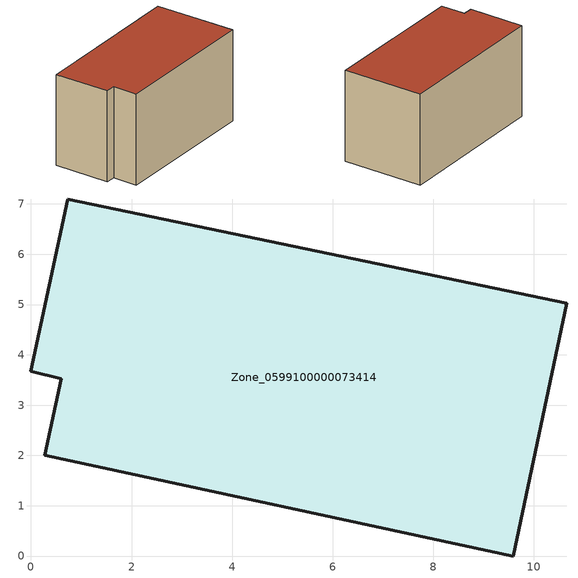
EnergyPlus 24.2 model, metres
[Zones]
Zone_0599100000073414
 floor ground (C_G): 10.65,5.03 9.59,0 0.27,2 0.6,3.53 0,3.67 0.73,7.1 z0
 wall outside (C_F): 9.59,0 10.65,5.03 0.73,7.1 0,3.67 0.6,3.53 0.27,2 9.59,0 z0:5.77
 roof outside (C_R): 0.27,2 9.59,0 10.65,5.03 0.73,7.1 0,3.67 0.6,3.53 z5.77
[BUILDING]
Pand.0599100000073414: North Axis=0; Terrain=City; Loads Convergence Tolerance Value=0.04; Temperature Convergence Tolerance Value=0.4; Solar Distribution=FullExterior; Maximum Number of Warmup Days=25; Minimum Number of Warmup Days=1
[Site:Location]
Rotterdam.The.Hague.AP_ZH_NLD Design_Conditions: Latitude=51.96; Longitude=4.45; Time Zone=1; Elevation=-4.5
[SITE:GROUNDTEMPERATURE:BUILDINGSURFACE]
18, 18, 18, 18, 18, 18, 18, 18, 18, 18, 18, 18
[MATERIAL] Thermal Absorptance=0.9; Solar Absorptance=0.7; Visible Absorptance=0.7
Name | Roughness | Thickness | Conductivity | Density | Specific Heat
G.TI.1975-1991 | MediumSmooth | 0.15 | 0.288461 | 540 | 1210
F.TI.1975-1991 | Rough | 0.3 | 0.230769 | 1920 | 840
R.TI.1975-1991 | MediumRough | 0.2 | 0.153846 | 1500 | 1000
[CONSTRUCTION]
C_G: G.TI.1975-1991
C_F: F.TI.1975-1991
C_R: R.TI.1975-1991
[ZONE]
Zone_0599100000073414: Type=1; Multiplier=1; Ceiling Height=Autocalculate; Volume=Autocalculate; Floor Area=autocalculate; Part of Total Floor Area=Yes
[ZONEINFILTRATION:DESIGNFLOWRATE]
Infil_Zone_0599100000073414: Zone or ZoneList or Space or SpaceList=Zone_0599100000073414; Schedule=AlwaysOn; Design Flow Rate Calculation Method=Flow/Area; Flow Rate per Floor Area=0.003; Constant Term Coefficient=1; Temperature Term Coefficient=0; Velocity Term Coefficient=0; Velocity Squared Term Coefficient=0
[HVACTEMPLATE:ZONE:IDEALLOADSAIRSYSTEM]
Zone_0599100000073414: Maximum Heating Supply Air Temperature=50; Minimum Cooling Supply Air Temperature=13; Maximum Heating Supply Air Humidity Ratio=0.0156; Minimum Cooling Supply Air Humidity Ratio=0.0077; Heating Limit=NoLimit; Cooling Limit=NoLimit; Dehumidification Control Type=ConstantSensibleHeatRatio; Cooling Sensible Heat Ratio=0.7; Dehumidification Setpoint=60; Humidification Control Type=None; Humidification Setpoint=30; Outdoor Air Method=None; Outdoor Air Flow Rate per Person=0.00944; Outdoor Air Flow Rate per Zone Floor Area=0; Outdoor Air Flow Rate per Zone=0; Demand Controlled Ventilation Type=None; Outdoor Air Economizer Type=NoEconomizer; Heat Recovery Type=None; Sensible Heat Recovery Effectiveness=0.7; Latent Heat Recovery Effectiveness=0.65
[ZONECONTROL:THERMOSTAT]
ThermostatControl_Zone_0599100000073414: Zone or ZoneList=Zone_0599100000073414; Control Type Schedule=DualSetpointControlType; Control 1=Thermostat_Zone_0599100000073414; Temperature Difference Between Cutout And Setpoint=0
[THERMOSTATSETPOINT:DUALSETPOINT]
Thermostat_Zone_0599100000073414: Heating Setpoint Temperature Schedule=HeatingSetpoint_Zone_0599100000073414; Cooling Setpoint Temperature Schedule=CoolingSetpoint_Zone_0599100000073414
[SCHEDULE:COMPACT]
HeatingSetpoint_Zone_0599100000073414: Through: 12/31, For: AllDays, Until: 24:00, 21
CoolingSetpoint_Zone_0599100000073414: Through: 12/31, For: AllDays, Until: 24:00, 24
DualSetpointControlType: Through: 12/31, For: AllDays, Until: 24:00, 4
AlwaysOn: Through: 12/31, For: AllDays, Until: 24:00, 1
